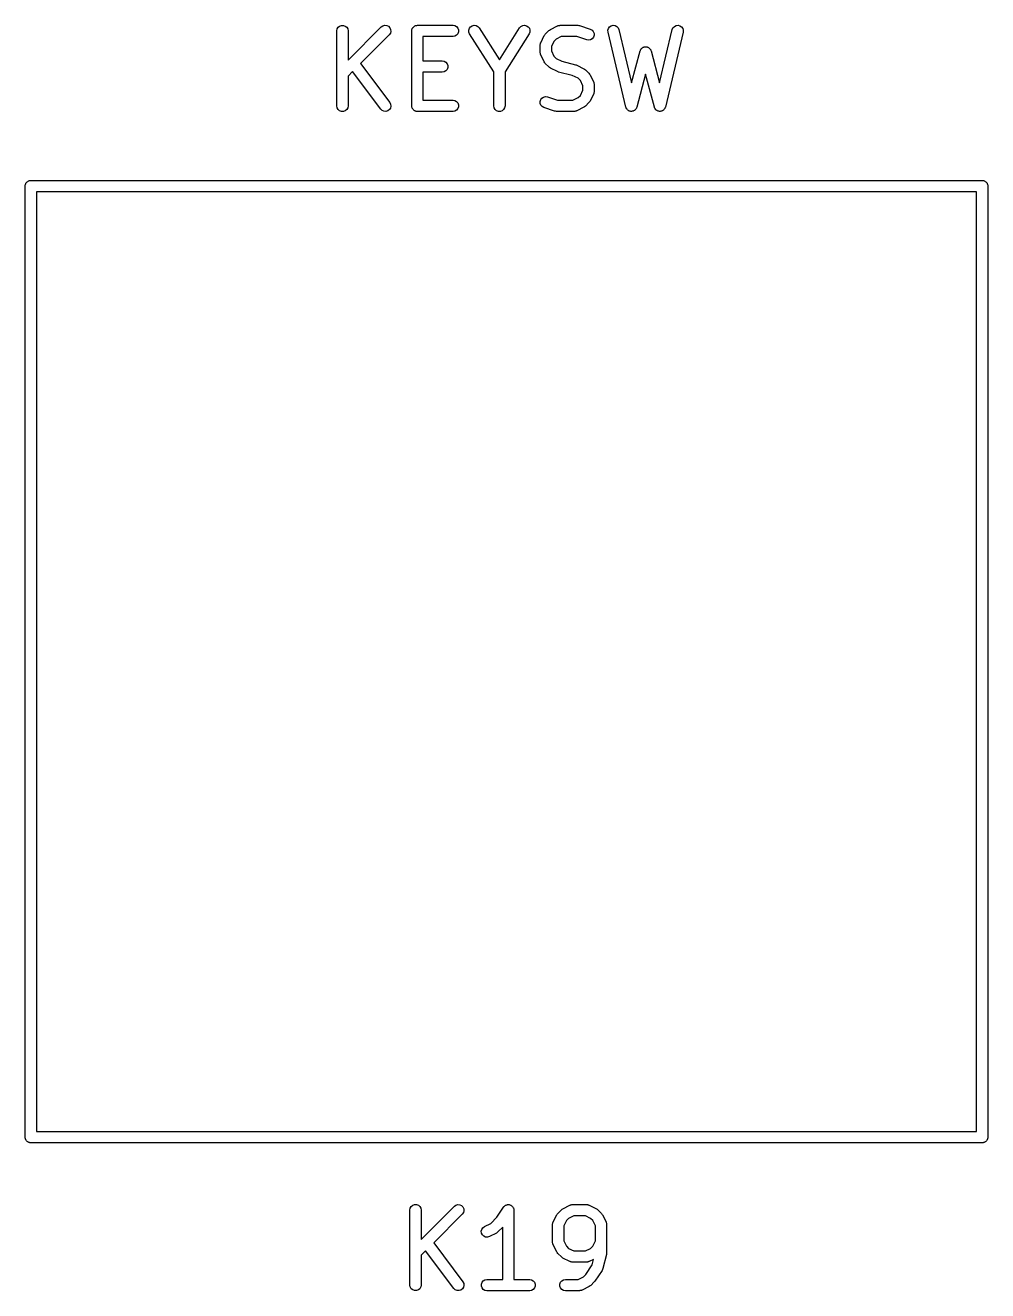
# Model space of a CAD drawing. Extents: x 78 to 205, y -87 to -13.
# Drawn here: x 115.75 to 128.6, y -70.89 to -53.99 of the extents above; entities that cross this region are included whole.
import ezdxf

# ---------------------------------------------------------------- set-up
doc = ezdxf.new("R2010")
doc.units = 0
doc.header["$MEASUREMENT"] = 0
doc.layers.add('BLACK', color=7, linetype='CONTINUOUS')

msp = doc.modelspace()

# ---------------------------------------------------------------- linework, layer by layer
at = {"layer": 'BLACK', "linetype": 'CONTINUOUS'}
for p, q in [((119.909, -54.0624), (119.913, -54.0367)), ((119.909, -55.0624), (119.909, -54.0624)), ((119.913, -54.0367), (119.926, -54.0142)), ((119.926, -54.0142), (119.946, -53.9974)), ((119.946, -53.9974), (119.97, -53.9885)), ((119.97, -53.9885), (119.997, -53.9885)), ((119.997, -53.9885), (120.021, -53.9974)), ((120.021, -53.9974), (120.041, -54.0142)), ((120.041, -54.0142), (120.054, -54.0367)), ((120.054, -54.0367), (120.059, -54.0624)), ((120.059, -54.4527), (120.502, -54.0093)), ((120.059, -54.0624), (120.059, -54.4527)), ((120.502, -54.0093), (120.523, -53.9944)), ((120.523, -53.9944), (120.548, -53.9877)), ((120.548, -53.9877), (120.574, -53.9899)), ((120.574, -53.9899), (120.598, -54.0009)), ((120.598, -54.0009), (120.616, -54.0194)), ((120.616, -54.0194), (120.627, -54.043)), ((120.63, -54.0689), (120.623, -54.0941)), ((120.627, -54.043), (120.63, -54.0689)), ((120.909, -54.0624), (120.91, -54.0559)), ((120.909, -55.0624), (120.909, -54.0624)), ((120.91, -54.0494), (120.912, -54.0432)), ((120.91, -54.0559), (120.91, -54.0494)), ((120.912, -54.0432), (120.913, -54.0367)), ((120.913, -54.0367), (120.916, -54.031)), ((120.916, -54.031), (120.919, -54.0249)), ((120.919, -54.0249), (120.923, -54.0199)), ((120.923, -54.0199), (120.926, -54.0142)), ((120.926, -54.0142), (120.931, -54.01)), ((120.931, -54.01), (120.935, -54.0049)), ((120.935, -54.0049), (120.941, -54.0016)), ((120.941, -54.0016), (120.946, -53.9974)), ((120.946, -53.9974), (120.952, -53.9952)), ((120.952, -53.9952), (120.958, -53.9919)), ((120.958, -53.9919), (120.964, -53.9908)), ((120.964, -53.9908), (120.97, -53.9885)), ((120.97, -53.9885), (120.977, -53.9885)), ((120.977, -53.9885), (120.984, -53.9874)), ((120.984, -53.9874), (121.46, -53.9874)), ((121.46, -53.9874), (121.485, -53.9919)), ((121.485, -53.9919), (121.508, -54.0049)), ((121.508, -54.0049), (121.525, -54.0249)), ((121.525, -54.0249), (121.534, -54.0494)), ((121.534, -54.0494), (121.534, -54.0754)), ((121.671, -54.0526), (121.679, -54.0277)), ((121.672, -54.0786), (121.671, -54.0526)), ((121.679, -54.0277), (121.695, -54.0071)), ((121.695, -54.0071), (121.717, -53.9931)), ((121.717, -53.9931), (121.742, -53.9874)), ((121.742, -53.9874), (121.768, -53.9909)), ((121.768, -53.9909), (121.791, -54.0029)), ((121.791, -54.0029), (121.809, -54.0221)), ((121.809, -54.0221), (122.079, -54.4465)), ((122.079, -54.4465), (122.349, -54.0221)), ((122.349, -54.0221), (122.366, -54.0029)), ((122.366, -54.0029), (122.39, -53.9909)), ((122.39, -53.9909), (122.415, -53.9874)), ((122.415, -53.9874), (122.441, -53.9931)), ((122.441, -53.9931), (122.463, -54.0071)), ((122.463, -54.0071), (122.479, -54.0277)), ((122.479, -54.0277), (122.486, -54.0526)), ((122.486, -54.0526), (122.485, -54.0786)), ((122.692, -54.1046), (122.74, -54.057)), ((122.74, -54.057), (122.75, -54.0501)), ((122.75, -54.0501), (122.76, -54.0429)), ((122.76, -54.0429), (122.855, -53.9953)), ((122.855, -53.9953), (122.859, -53.9941)), ((122.859, -53.9941), (122.863, -53.9919)), ((122.863, -53.9919), (122.871, -53.9904)), ((122.871, -53.9904), (122.88, -53.9879)), ((122.88, -53.9879), (122.884, -53.9881)), ((122.884, -53.9881), (122.888, -53.9874)), ((122.888, -53.9874), (123.126, -53.9874)), ((123.126, -53.9874), (123.138, -53.9895)), ((123.138, -53.9895), (123.15, -53.9912)), ((123.15, -53.9912), (123.293, -54.0388)), ((123.293, -54.0388), (123.316, -54.0513)), ((123.316, -54.0513), (123.333, -54.0707)), ((123.333, -54.0707), (123.343, -54.095)), ((123.528, -54.0537), (123.536, -54.0288)), ((123.53, -54.0798), (123.528, -54.0537)), ((123.536, -54.0288), (123.551, -54.0079)), ((123.551, -54.0079), (123.573, -53.9935)), ((123.573, -53.9935), (123.598, -53.9875)), ((123.598, -53.9875), (123.624, -53.9905)), ((123.624, -53.9905), (123.647, -54.0022)), ((123.647, -54.0022), (123.665, -54.0211)), ((123.665, -54.0211), (123.676, -54.045)), ((123.676, -54.045), (123.845, -54.7559)), ((124.218, -54.7559), (124.387, -54.045)), ((124.387, -54.045), (124.397, -54.0211)), ((124.397, -54.0211), (124.415, -54.0022)), ((124.415, -54.0022), (124.438, -53.9905)), ((124.438, -53.9905), (124.464, -53.9875)), ((124.464, -53.9875), (124.489, -53.9935)), ((124.489, -53.9935), (124.511, -54.0079)), ((124.511, -54.0079), (124.527, -54.0288)), ((124.527, -54.0288), (124.534, -54.0537)), ((124.534, -54.0537), (124.533, -54.0798)), ((120.608, -54.1154), (120.225, -54.498)), ((120.623, -54.0941), (120.608, -54.1154)), ((121.46, -54.1374), (121.059, -54.1374)), ((121.059, -54.1374), (121.059, -54.4636)), ((121.485, -54.1329), (121.46, -54.1374)), ((121.508, -54.1198), (121.485, -54.1329)), ((121.525, -54.0999), (121.508, -54.1198)), ((121.534, -54.0754), (121.525, -54.0999)), ((121.682, -54.1026), (121.672, -54.0786)), ((122.004, -54.608), (121.682, -54.1026)), ((122.475, -54.1026), (122.154, -54.608)), ((122.485, -54.0786), (122.475, -54.1026)), ((122.623, -54.2443), (122.626, -54.2359)), ((122.626, -54.2359), (122.627, -54.2272)), ((122.627, -54.2272), (122.629, -54.2235)), ((122.629, -54.2235), (122.631, -54.2193)), ((122.631, -54.2193), (122.678, -54.1241)), ((122.678, -54.1241), (122.686, -54.1144)), ((122.686, -54.1144), (122.692, -54.1046)), ((122.807, -54.202), (122.773, -54.2706)), ((122.837, -54.1716), (122.807, -54.202)), ((122.906, -54.1374), (122.837, -54.1716)), ((123.114, -54.1374), (122.906, -54.1374)), ((123.246, -54.1812), (123.114, -54.1374)), ((123.271, -54.185), (123.246, -54.1812)), ((123.297, -54.1797), (123.271, -54.185)), ((123.319, -54.1661), (123.297, -54.1797)), ((123.335, -54.1457), (123.319, -54.1661)), ((123.343, -54.121), (123.335, -54.1457)), ((123.343, -54.095), (123.343, -54.121)), ((123.768, -55.0798), (123.53, -54.0798)), ((124.533, -54.0798), (124.295, -55.0798)), ((122.624, -54.2486), (122.623, -54.2443)), ((122.623, -54.2529), (122.624, -54.2486)), ((122.623, -54.3481), (122.623, -54.2529)), ((122.624, -54.3524), (122.623, -54.3481)), ((122.623, -54.3567), (122.624, -54.3524)), ((122.626, -54.3651), (122.623, -54.3567)), ((122.627, -54.3737), (122.626, -54.3651)), ((122.629, -54.3775), (122.627, -54.3737)), ((122.631, -54.3816), (122.629, -54.3775)), ((122.678, -54.4769), (122.631, -54.3816)), ((122.773, -54.2706), (122.773, -54.3304)), ((122.773, -54.3304), (122.807, -54.3989)), ((122.807, -54.3989), (122.837, -54.4293)), ((123.845, -54.7559), (123.959, -54.3288)), ((123.959, -54.3288), (123.961, -54.3227)), ((123.961, -54.3227), (123.963, -54.3163)), ((123.963, -54.3163), (123.967, -54.311)), ((123.967, -54.311), (123.97, -54.3051)), ((123.97, -54.3051), (123.974, -54.3004)), ((123.974, -54.3004), (123.978, -54.295)), ((123.978, -54.295), (123.983, -54.2913)), ((123.983, -54.2913), (123.988, -54.2867)), ((123.988, -54.2867), (123.994, -54.2839)), ((123.994, -54.2839), (124, -54.2801)), ((124, -54.2801), (124.006, -54.2784)), ((124.006, -54.2784), (124.012, -54.2757)), ((124.012, -54.2757), (124.018, -54.2751)), ((124.018, -54.2751), (124.025, -54.2734)), ((124.025, -54.2734), (124.031, -54.2739)), ((124.031, -54.2739), (124.038, -54.2734)), ((124.038, -54.2734), (124.044, -54.2751)), ((124.044, -54.2751), (124.051, -54.2757)), ((124.051, -54.2757), (124.056, -54.2784)), ((124.056, -54.2784), (124.063, -54.2801)), ((124.063, -54.2801), (124.068, -54.2839)), ((124.068, -54.2839), (124.074, -54.2867)), ((124.074, -54.2867), (124.079, -54.2913)), ((124.079, -54.2913), (124.084, -54.295)), ((124.084, -54.295), (124.088, -54.3004)), ((124.088, -54.3004), (124.093, -54.3051)), ((124.093, -54.3051), (124.095, -54.311)), ((124.095, -54.311), (124.099, -54.3163)), ((124.099, -54.3163), (124.101, -54.3227)), ((124.101, -54.3227), (124.104, -54.3288)), ((124.104, -54.3288), (124.218, -54.7559)), ((120.225, -54.498), (120.615, -55.0174)), ((121.059, -54.4636), (121.317, -54.4636)), ((121.317, -54.4636), (121.343, -54.4681)), ((121.343, -54.4681), (121.365, -54.4811)), ((121.365, -54.4811), (121.382, -54.5011)), ((121.382, -54.5761), (121.365, -54.596)), ((121.382, -54.5011), (121.391, -54.5255)), ((121.391, -54.5516), (121.382, -54.5761)), ((121.391, -54.5255), (121.391, -54.5516)), ((122.686, -54.4865), (122.678, -54.4769)), ((122.692, -54.4964), (122.686, -54.4865)), ((122.74, -54.544), (122.692, -54.4964)), ((122.75, -54.5509), (122.74, -54.544)), ((122.76, -54.558), (122.75, -54.5509)), ((122.855, -54.6057), (122.76, -54.558)), ((122.837, -54.4293), (122.914, -54.4678)), ((122.914, -54.4678), (123.097, -54.5134)), ((123.097, -54.5134), (123.104, -54.5168)), ((123.104, -54.5168), (123.112, -54.5191)), ((123.112, -54.5191), (123.208, -54.5667)), ((123.208, -54.5667), (123.217, -54.5739)), ((123.217, -54.5739), (123.227, -54.5808)), ((120.118, -54.6051), (120.059, -54.6649)), ((120.059, -54.6649), (120.059, -55.0624)), ((120.495, -55.1074), (120.118, -54.6051)), ((121.317, -54.6136), (121.059, -54.6136)), ((121.059, -54.6136), (121.059, -54.9874)), ((121.343, -54.609), (121.317, -54.6136)), ((121.365, -54.596), (121.343, -54.609)), ((122.004, -55.0624), (122.004, -54.608)), ((122.154, -54.608), (122.154, -55.0624)), ((122.863, -54.608), (122.855, -54.6057)), ((122.87, -54.6113), (122.863, -54.608)), ((123.053, -54.657), (122.87, -54.6113)), ((123.13, -54.6954), (123.053, -54.657)), ((123.16, -54.7259), (123.13, -54.6954)), ((123.194, -54.7944), (123.16, -54.7259)), ((123.227, -54.5808), (123.275, -54.6284)), ((123.275, -54.6284), (123.282, -54.6382)), ((123.282, -54.6382), (123.289, -54.6479)), ((123.289, -54.6479), (123.336, -54.7431)), ((123.336, -54.7431), (123.338, -54.7473)), ((123.338, -54.7473), (123.34, -54.751)), ((124.031, -54.6392), (123.913, -55.0817)), ((124.149, -55.0817), (124.031, -54.6392)), ((123.16, -54.9227), (123.194, -54.8542)), ((123.194, -54.8542), (123.194, -54.7944)), ((123.336, -54.9054), (123.289, -55.0007)), ((123.338, -54.9013), (123.336, -54.9054)), ((123.34, -54.8976), (123.338, -54.9013)), ((123.34, -54.751), (123.341, -54.7597)), ((123.341, -54.8889), (123.34, -54.8976)), ((123.341, -54.7597), (123.344, -54.7681)), ((123.344, -54.8805), (123.341, -54.8889)), ((123.344, -54.7681), (123.343, -54.7724)), ((123.343, -54.7724), (123.344, -54.7767)), ((123.344, -54.8719), (123.343, -54.8762)), ((123.343, -54.8762), (123.344, -54.8805)), ((123.344, -54.7767), (123.344, -54.8719)), ((119.913, -55.088), (119.909, -55.0624)), ((120.059, -55.0624), (120.054, -55.088)), ((120.615, -55.0174), (120.627, -55.0406)), ((120.63, -55.0665), (120.624, -55.0918)), ((120.627, -55.0406), (120.63, -55.0665)), ((120.91, -55.0688), (120.909, -55.0624)), ((120.91, -55.0754), (120.91, -55.0688)), ((120.912, -55.0816), (120.91, -55.0754)), ((120.913, -55.088), (120.912, -55.0816)), ((121.059, -54.9874), (121.46, -54.9874)), ((121.46, -54.9874), (121.485, -54.9919)), ((121.485, -54.9919), (121.508, -55.0049)), ((121.508, -55.0049), (121.525, -55.0249)), ((121.525, -55.0249), (121.534, -55.0494)), ((121.534, -55.0754), (121.525, -55.0999)), ((121.534, -55.0494), (121.534, -55.0754)), ((122.008, -55.088), (122.004, -55.0624)), ((122.154, -55.0624), (122.149, -55.088)), ((122.624, -55.0038), (122.632, -54.979)), ((122.624, -55.0298), (122.624, -55.0038)), ((122.634, -55.054), (122.624, -55.0298)), ((122.632, -54.979), (122.648, -54.9586)), ((122.651, -55.0735), (122.634, -55.054)), ((122.648, -54.9586), (122.67, -54.945)), ((122.674, -55.0859), (122.651, -55.0735)), ((122.67, -54.945), (122.696, -54.9398)), ((122.817, -55.1335), (122.674, -55.0859)), ((122.696, -54.9398), (122.722, -54.9436)), ((122.722, -54.9436), (122.853, -54.9874)), ((122.853, -54.9874), (123.061, -54.9874)), ((123.061, -54.9874), (123.13, -54.9531)), ((123.208, -55.0818), (123.112, -55.1295)), ((123.13, -54.9531), (123.16, -54.9227)), ((123.217, -55.0747), (123.208, -55.0818)), ((123.227, -55.0678), (123.217, -55.0747)), ((123.275, -55.0202), (123.227, -55.0678)), ((123.282, -55.0103), (123.275, -55.0202)), ((123.289, -55.0007), (123.282, -55.0103)), ((123.771, -55.0868), (123.768, -55.0798)), ((123.773, -55.0942), (123.771, -55.0868)), ((123.913, -55.0817), (123.91, -55.0886)), ((124.152, -55.0886), (124.149, -55.0817)), ((124.292, -55.0868), (124.29, -55.0942)), ((124.295, -55.0798), (124.292, -55.0868)), ((119.926, -55.1106), (119.913, -55.088)), ((119.946, -55.1273), (119.926, -55.1106)), ((119.97, -55.1362), (119.946, -55.1273)), ((119.997, -55.1362), (119.97, -55.1362)), ((120.021, -55.1273), (119.997, -55.1362)), ((120.041, -55.1106), (120.021, -55.1273)), ((120.054, -55.088), (120.041, -55.1106)), ((120.514, -55.1252), (120.495, -55.1074)), ((120.538, -55.1354), (120.514, -55.1252)), ((120.564, -55.1368), (120.538, -55.1354)), ((120.589, -55.1293), (120.564, -55.1368)), ((120.61, -55.1137), (120.589, -55.1293)), ((120.624, -55.0918), (120.61, -55.1137)), ((120.916, -55.0937), (120.913, -55.088)), ((120.919, -55.0999), (120.916, -55.0937)), ((120.923, -55.1049), (120.919, -55.0999)), ((120.926, -55.1106), (120.923, -55.1049)), ((120.931, -55.1148), (120.926, -55.1106)), ((120.935, -55.1198), (120.931, -55.1148)), ((120.941, -55.1231), (120.935, -55.1198)), ((120.946, -55.1273), (120.941, -55.1231)), ((120.952, -55.1296), (120.946, -55.1273)), ((120.958, -55.1329), (120.952, -55.1296)), ((120.964, -55.134), (120.958, -55.1329)), ((120.97, -55.1362), (120.964, -55.134)), ((120.977, -55.1362), (120.97, -55.1362)), ((120.984, -55.1374), (120.977, -55.1362)), ((121.46, -55.1374), (120.984, -55.1374)), ((121.485, -55.1329), (121.46, -55.1374)), ((121.508, -55.1198), (121.485, -55.1329)), ((121.525, -55.0999), (121.508, -55.1198)), ((122.021, -55.1106), (122.008, -55.088)), ((122.041, -55.1273), (122.021, -55.1106)), ((122.066, -55.1362), (122.041, -55.1273)), ((122.092, -55.1362), (122.066, -55.1362)), ((122.116, -55.1273), (122.092, -55.1362)), ((122.136, -55.1106), (122.116, -55.1273)), ((122.149, -55.088), (122.136, -55.1106)), ((122.829, -55.1353), (122.817, -55.1335)), ((122.841, -55.1374), (122.829, -55.1353)), ((123.079, -55.1374), (122.841, -55.1374)), ((123.083, -55.1366), (123.079, -55.1374)), ((123.087, -55.1369), (123.083, -55.1366)), ((123.096, -55.1344), (123.087, -55.1369)), ((123.104, -55.1329), (123.096, -55.1344)), ((123.108, -55.1307), (123.104, -55.1329)), ((123.112, -55.1295), (123.108, -55.1307)), ((123.776, -55.0986), (123.773, -55.0942)), ((123.778, -55.1037), (123.776, -55.0986)), ((123.783, -55.1092), (123.778, -55.1037)), ((123.788, -55.1155), (123.783, -55.1092)), ((123.792, -55.1186), (123.788, -55.1155)), ((123.796, -55.1226), (123.792, -55.1186)), ((123.803, -55.126), (123.796, -55.1226)), ((123.809, -55.1304), (123.803, -55.126)), ((123.814, -55.1318), (123.809, -55.1304)), ((123.819, -55.1343), (123.814, -55.1318)), ((123.827, -55.1351), (123.819, -55.1343)), ((123.834, -55.1371), (123.827, -55.1351)), ((123.84, -55.1366), (123.834, -55.1371)), ((123.845, -55.1372), (123.84, -55.1366)), ((123.853, -55.1355), (123.845, -55.1372)), ((123.86, -55.1348), (123.853, -55.1355)), ((123.865, -55.1325), (123.86, -55.1348)), ((123.87, -55.1312), (123.865, -55.1325)), ((123.877, -55.127), (123.87, -55.1312)), ((123.884, -55.1238), (123.877, -55.127)), ((123.888, -55.1199), (123.884, -55.1238)), ((123.892, -55.1169), (123.888, -55.1199)), ((123.897, -55.1107), (123.892, -55.1169)), ((123.902, -55.1053), (123.897, -55.1107)), ((123.904, -55.1004), (123.902, -55.1053)), ((123.908, -55.096), (123.904, -55.1004)), ((123.91, -55.0886), (123.908, -55.096)), ((124.155, -55.096), (124.152, -55.0886)), ((124.158, -55.1004), (124.155, -55.096)), ((124.16, -55.1053), (124.158, -55.1004)), ((124.166, -55.1107), (124.16, -55.1053)), ((124.17, -55.1169), (124.166, -55.1107)), ((124.175, -55.1199), (124.17, -55.1169)), ((124.179, -55.1238), (124.175, -55.1199)), ((124.185, -55.127), (124.179, -55.1238)), ((124.192, -55.1312), (124.185, -55.127)), ((124.197, -55.1325), (124.192, -55.1312)), ((124.202, -55.1348), (124.197, -55.1325)), ((124.21, -55.1355), (124.202, -55.1348)), ((124.217, -55.1372), (124.21, -55.1355)), ((124.223, -55.1366), (124.217, -55.1372)), ((124.228, -55.1371), (124.223, -55.1366)), ((124.235, -55.1351), (124.228, -55.1371)), ((124.243, -55.1343), (124.235, -55.1351)), ((124.248, -55.1318), (124.243, -55.1343)), ((124.253, -55.1304), (124.248, -55.1318)), ((124.26, -55.126), (124.253, -55.1304)), ((124.266, -55.1226), (124.26, -55.126)), ((124.27, -55.1186), (124.266, -55.1226)), ((124.275, -55.1155), (124.27, -55.1186)), ((124.279, -55.1092), (124.275, -55.1155)), ((124.284, -55.1037), (124.279, -55.1092)), ((124.286, -55.0986), (124.284, -55.1037)), ((124.29, -55.0942), (124.286, -55.0986)), ((115.756, -56.1022), (115.758, -56.0959)), ((115.758, -56.0959), (115.762, -56.0908)), ((115.762, -56.0908), (115.766, -56.085)), ((115.766, -56.085), (115.771, -56.0808)), ((115.771, -56.0808), (115.775, -56.0757)), ((115.775, -56.0757), (115.781, -56.0723)), ((115.781, -56.0723), (115.786, -56.068)), ((115.786, -56.068), (115.792, -56.0658)), ((115.792, -56.0658), (115.798, -56.0624)), ((115.798, -56.0624), (115.805, -56.0613)), ((115.805, -56.0613), (115.811, -56.059)), ((115.811, -56.059), (115.817, -56.059)), ((115.817, -56.059), (115.817, -56.059)), ((115.817, -56.059), (128.531, -56.059)), ((128.531, -56.059), (128.537, -56.059)), ((128.531, -56.059), (128.531, -56.059)), ((128.537, -56.059), (128.543, -56.0613)), ((128.543, -56.0613), (128.55, -56.0624)), ((128.55, -56.0624), (128.556, -56.0658)), ((128.556, -56.0658), (128.562, -56.068)), ((128.562, -56.068), (128.567, -56.0723)), ((128.567, -56.0723), (128.573, -56.0757)), ((128.573, -56.0757), (128.577, -56.0808)), ((128.577, -56.0808), (128.582, -56.085)), ((128.582, -56.085), (128.586, -56.0908)), ((128.586, -56.0908), (128.59, -56.0959)), ((128.59, -56.0959), (128.592, -56.1022)), ((115.749, -56.1208), (115.751, -56.1145)), ((115.749, -56.1274), (115.749, -56.1208)), ((115.749, -68.8406), (115.749, -56.1274)), ((115.751, -56.1145), (115.752, -56.108)), ((115.752, -56.108), (115.756, -56.1022)), ((115.899, -56.209), (115.899, -68.759)), ((128.449, -56.209), (115.899, -56.209)), ((128.449, -68.759), (128.449, -56.209)), ((128.592, -56.1022), (128.596, -56.108)), ((128.596, -56.108), (128.597, -56.1145)), ((128.597, -56.1145), (128.599, -56.1208)), ((128.599, -56.1208), (128.599, -56.1274)), ((128.599, -56.1274), (128.599, -56.1274)), ((128.599, -56.1274), (128.599, -68.8406)), ((115.899, -68.759), (128.449, -68.759)), ((115.749, -68.8472), (115.749, -68.8406)), ((115.749, -68.8406), (115.749, -68.8406)), ((115.751, -68.8535), (115.749, -68.8472)), ((115.752, -68.86), (115.751, -68.8535)), ((115.756, -68.8658), (115.752, -68.86)), ((115.758, -68.8721), (115.756, -68.8658)), ((115.762, -68.8772), (115.758, -68.8721)), ((115.766, -68.883), (115.762, -68.8772)), ((115.771, -68.8872), (115.766, -68.883)), ((115.775, -68.8923), (115.771, -68.8872)), ((115.781, -68.8957), (115.775, -68.8923)), ((115.786, -68.9), (115.781, -68.8957)), ((115.792, -68.9022), (115.786, -68.9)), ((115.798, -68.9056), (115.792, -68.9022)), ((115.805, -68.9067), (115.798, -68.9056)), ((115.811, -68.909), (115.805, -68.9067)), ((115.817, -68.909), (115.811, -68.909)), ((128.531, -68.909), (115.817, -68.909)), ((115.817, -68.909), (115.817, -68.909)), ((128.537, -68.909), (128.531, -68.909)), ((128.531, -68.909), (128.531, -68.909)), ((128.543, -68.9067), (128.537, -68.909)), ((128.55, -68.9056), (128.543, -68.9067)), ((128.556, -68.9022), (128.55, -68.9056)), ((128.562, -68.9), (128.556, -68.9022)), ((128.567, -68.8957), (128.562, -68.9)), ((128.573, -68.8923), (128.567, -68.8957)), ((128.577, -68.8872), (128.573, -68.8923)), ((128.582, -68.883), (128.577, -68.8872)), ((128.586, -68.8772), (128.582, -68.883)), ((128.59, -68.8721), (128.586, -68.8772)), ((128.592, -68.8658), (128.59, -68.8721)), ((128.596, -68.86), (128.592, -68.8658)), ((128.597, -68.8535), (128.596, -68.86)), ((128.599, -68.8472), (128.597, -68.8535)), ((128.599, -68.8406), (128.599, -68.8406)), ((128.599, -68.8406), (128.599, -68.8472)), ((120.885, -69.8104), (120.889, -69.7847)), ((120.889, -69.7847), (120.902, -69.7622)), ((120.902, -69.7622), (120.922, -69.7454)), ((120.922, -69.7454), (120.947, -69.7365)), ((120.947, -69.7365), (120.973, -69.7365)), ((120.973, -69.7365), (120.997, -69.7454)), ((120.997, -69.7454), (121.017, -69.7622)), ((121.017, -69.7622), (121.03, -69.7847)), ((121.03, -69.7847), (121.035, -69.8104)), ((121.035, -70.2007), (121.478, -69.7573)), ((121.478, -69.7573), (121.499, -69.7424)), ((121.499, -69.7424), (121.525, -69.7357)), ((121.525, -69.7357), (121.551, -69.7379)), ((121.551, -69.7379), (121.574, -69.7489)), ((121.574, -69.7489), (121.593, -69.7674)), ((121.593, -69.7674), (121.604, -69.791)), ((122.044, -69.9055), (122.135, -69.7688)), ((122.135, -69.7688), (122.138, -69.7658)), ((122.138, -69.7658), (122.14, -69.7622)), ((122.14, -69.7622), (122.147, -69.7564)), ((122.147, -69.7564), (122.153, -69.7499)), ((122.153, -69.7499), (122.157, -69.7481)), ((122.157, -69.7481), (122.16, -69.7454)), ((122.16, -69.7454), (122.169, -69.7424)), ((122.169, -69.7424), (122.177, -69.7384)), ((122.177, -69.7384), (122.181, -69.7379)), ((122.181, -69.7379), (122.185, -69.7365)), ((122.185, -69.7365), (122.194, -69.7365)), ((122.194, -69.7365), (122.203, -69.7355)), ((122.203, -69.7355), (122.207, -69.7365)), ((122.207, -69.7365), (122.211, -69.7365)), ((122.211, -69.7365), (122.219, -69.7396)), ((122.219, -69.7396), (122.228, -69.7417)), ((122.228, -69.7417), (122.231, -69.744)), ((122.231, -69.744), (122.235, -69.7454)), ((122.235, -69.7454), (122.242, -69.7512)), ((122.242, -69.7512), (122.25, -69.7561)), ((122.25, -69.7561), (122.252, -69.7595)), ((122.252, -69.7595), (122.255, -69.7622)), ((122.255, -69.7622), (122.26, -69.7699)), ((122.26, -69.7699), (122.265, -69.7771)), ((122.265, -69.7771), (122.266, -69.7811)), ((122.266, -69.7811), (122.268, -69.7847)), ((122.268, -69.7847), (122.27, -69.7935)), ((122.926, -69.7909), (123.021, -69.7433)), ((123.021, -69.7433), (123.026, -69.7421)), ((123.026, -69.7421), (123.029, -69.7399)), ((123.029, -69.7399), (123.038, -69.7384)), ((123.038, -69.7384), (123.046, -69.7359)), ((123.046, -69.7359), (123.051, -69.7361)), ((123.051, -69.7361), (123.055, -69.7354)), ((123.055, -69.7354), (123.245, -69.7354)), ((123.245, -69.7354), (123.25, -69.7361)), ((123.25, -69.7361), (123.254, -69.7359)), ((123.254, -69.7359), (123.262, -69.7384)), ((123.262, -69.7384), (123.271, -69.7399)), ((123.271, -69.7399), (123.275, -69.7421)), ((123.275, -69.7421), (123.279, -69.7433)), ((123.279, -69.7433), (123.374, -69.7909)), ((120.885, -70.8104), (120.885, -69.8104)), ((121.035, -69.8104), (121.035, -70.2007)), ((121.584, -69.8634), (121.202, -70.246)), ((121.599, -69.8421), (121.584, -69.8634)), ((121.606, -69.8169), (121.599, -69.8421)), ((121.604, -69.791), (121.606, -69.8169)), ((121.963, -69.9868), (122.044, -69.9055)), ((122.27, -69.7935), (122.272, -69.8021)), ((122.272, -69.8021), (122.272, -69.8063)), ((122.272, -69.8063), (122.273, -69.8104)), ((122.273, -69.8104), (122.273, -70.7354)), ((122.797, -69.9673), (122.845, -69.8721)), ((122.845, -69.8721), (122.852, -69.8624)), ((122.852, -69.8624), (122.859, -69.8526)), ((122.859, -69.8526), (122.907, -69.805)), ((122.907, -69.805), (122.917, -69.7981)), ((122.917, -69.7981), (122.926, -69.7909)), ((122.974, -69.95), (122.939, -70.0186)), ((123.004, -69.9196), (122.974, -69.95)), ((123.073, -69.8854), (123.004, -69.9196)), ((123.228, -69.8854), (123.073, -69.8854)), ((123.296, -69.9196), (123.228, -69.8854)), ((123.327, -69.95), (123.296, -69.9196)), ((123.361, -70.0186), (123.327, -69.95)), ((123.374, -69.7909), (123.384, -69.7981)), ((123.384, -69.7981), (123.394, -69.805)), ((123.394, -69.805), (123.441, -69.8526)), ((123.441, -69.8526), (123.448, -69.8624)), ((123.448, -69.8624), (123.455, -69.8721)), ((123.455, -69.8721), (123.503, -69.9673)), ((121.837, -70.0916), (121.843, -70.0663)), ((121.84, -70.1175), (121.837, -70.0916)), ((121.852, -70.1408), (121.84, -70.1175)), ((121.843, -70.0663), (121.858, -70.0445)), ((121.858, -70.0445), (121.879, -70.029)), ((121.879, -70.029), (121.963, -69.9868)), ((122.041, -70.1156), (121.946, -70.1632)), ((122.051, -70.1084), (122.041, -70.1156)), ((122.06, -70.1015), (122.051, -70.1084)), ((122.123, -70.0391), (122.06, -70.1015)), ((122.123, -70.7354), (122.123, -70.0391)), ((122.789, -70.0009), (122.79, -69.9966)), ((122.789, -70.239), (122.789, -70.0009)), ((122.79, -69.9923), (122.792, -69.9839)), ((122.79, -69.9966), (122.79, -69.9923)), ((122.792, -69.9839), (122.794, -69.9752)), ((122.794, -69.9752), (122.796, -69.9715)), ((122.796, -69.9715), (122.797, -69.9673)), ((122.939, -70.0186), (122.939, -70.2212)), ((123.361, -70.2212), (123.361, -70.0186)), ((123.503, -69.9673), (123.504, -69.9715)), ((123.504, -69.9715), (123.506, -69.9752)), ((123.506, -69.9752), (123.508, -69.9839)), ((123.508, -69.9839), (123.51, -69.9923)), ((123.51, -69.9923), (123.51, -69.9966)), ((123.51, -69.9966), (123.511, -70.0009)), ((123.511, -70.0009), (123.511, -70.3818)), ((121.202, -70.246), (121.591, -70.7654)), ((121.871, -70.1587), (121.852, -70.1408)), ((121.895, -70.169), (121.871, -70.1587)), ((121.921, -70.1706), (121.895, -70.169)), ((121.946, -70.1632), (121.921, -70.1706)), ((122.79, -70.2432), (122.789, -70.239)), ((122.79, -70.2475), (122.79, -70.2432)), ((122.792, -70.2559), (122.79, -70.2475)), ((122.794, -70.2646), (122.792, -70.2559)), ((122.796, -70.2683), (122.794, -70.2646)), ((122.797, -70.2725), (122.796, -70.2683)), ((122.845, -70.3677), (122.797, -70.2725)), ((122.939, -70.2212), (122.974, -70.2898)), ((122.974, -70.2898), (123.004, -70.3202)), ((123.296, -70.3202), (123.327, -70.2898)), ((123.327, -70.2898), (123.361, -70.2212)), ((121.094, -70.3531), (121.035, -70.4129)), ((121.035, -70.4129), (121.035, -70.8104)), ((121.471, -70.8554), (121.094, -70.3531)), ((122.852, -70.3774), (122.845, -70.3677)), ((122.859, -70.3872), (122.852, -70.3774)), ((122.907, -70.4348), (122.859, -70.3872)), ((122.917, -70.4417), (122.907, -70.4348)), ((122.926, -70.4489), (122.917, -70.4417)), ((123.021, -70.4965), (122.926, -70.4489)), ((123.004, -70.3202), (123.073, -70.3544)), ((123.073, -70.3544), (123.228, -70.3544)), ((123.228, -70.3544), (123.296, -70.3202)), ((123.509, -70.4), (123.461, -70.5905)), ((123.511, -70.3818), (123.509, -70.3908)), ((123.509, -70.3908), (123.509, -70.4)), ((123.026, -70.4977), (123.021, -70.4965)), ((123.029, -70.4999), (123.026, -70.4977)), ((123.038, -70.5014), (123.029, -70.4999)), ((123.046, -70.5039), (123.038, -70.5014)), ((123.051, -70.5037), (123.046, -70.5039)), ((123.055, -70.5044), (123.051, -70.5037)), ((123.245, -70.5044), (123.055, -70.5044)), ((123.235, -70.6674), (123.319, -70.5415)), ((123.25, -70.5037), (123.245, -70.5044)), ((123.254, -70.5039), (123.25, -70.5037)), ((123.262, -70.5014), (123.254, -70.5039)), ((123.271, -70.4999), (123.262, -70.5014)), ((123.275, -70.4977), (123.271, -70.4999)), ((123.279, -70.4965), (123.275, -70.4977)), ((123.337, -70.4674), (123.279, -70.4965)), ((123.319, -70.5415), (123.337, -70.4674)), ((123.451, -70.6139), (123.355, -70.7567)), ((123.456, -70.6021), (123.451, -70.6139)), ((123.461, -70.5905), (123.456, -70.6021)), ((121.591, -70.7654), (121.603, -70.7886)), ((121.603, -70.7886), (121.606, -70.8145)), ((121.838, -70.7974), (121.847, -70.7729)), ((121.838, -70.8234), (121.838, -70.7974)), ((121.847, -70.7729), (121.864, -70.7529)), ((121.864, -70.7529), (121.886, -70.7399)), ((121.886, -70.7399), (121.912, -70.7354)), ((121.912, -70.7354), (122.123, -70.7354)), ((122.273, -70.7354), (122.484, -70.7354)), ((122.484, -70.7354), (122.509, -70.7399)), ((122.509, -70.7399), (122.532, -70.7529)), ((122.532, -70.7529), (122.548, -70.7729)), ((122.548, -70.7729), (122.557, -70.7974)), ((122.557, -70.7974), (122.557, -70.8234)), ((122.886, -70.7974), (122.895, -70.7729)), ((122.886, -70.8234), (122.886, -70.7974)), ((122.895, -70.7729), (122.912, -70.7529)), ((122.912, -70.7529), (122.934, -70.7399)), ((122.934, -70.7399), (122.96, -70.7354)), ((122.96, -70.7354), (123.132, -70.7354)), ((123.132, -70.7354), (123.201, -70.7011)), ((123.201, -70.7011), (123.235, -70.6674)), ((123.346, -70.7682), (123.298, -70.8158)), ((123.35, -70.7621), (123.346, -70.7682)), ((123.355, -70.7567), (123.35, -70.7621)), ((120.889, -70.836), (120.885, -70.8104)), ((120.902, -70.8586), (120.889, -70.836)), ((120.922, -70.8753), (120.902, -70.8586)), ((120.947, -70.8842), (120.922, -70.8753)), ((120.973, -70.8842), (120.947, -70.8842)), ((120.997, -70.8753), (120.973, -70.8842)), ((121.017, -70.8586), (120.997, -70.8753)), ((121.03, -70.836), (121.017, -70.8586)), ((121.035, -70.8104), (121.03, -70.836)), ((121.49, -70.8732), (121.471, -70.8554)), ((121.514, -70.8834), (121.49, -70.8732)), ((121.54, -70.8848), (121.514, -70.8834)), ((121.565, -70.8773), (121.54, -70.8848)), ((121.586, -70.8617), (121.565, -70.8773)), ((121.6, -70.8398), (121.586, -70.8617)), ((121.606, -70.8145), (121.6, -70.8398)), ((121.847, -70.8479), (121.838, -70.8234)), ((121.864, -70.8678), (121.847, -70.8479)), ((121.886, -70.8809), (121.864, -70.8678)), ((121.912, -70.8854), (121.886, -70.8809)), ((122.484, -70.8854), (121.912, -70.8854)), ((122.509, -70.8809), (122.484, -70.8854)), ((122.532, -70.8678), (122.509, -70.8809)), ((122.548, -70.8479), (122.532, -70.8678)), ((122.557, -70.8234), (122.548, -70.8479)), ((122.895, -70.8479), (122.886, -70.8234)), ((122.912, -70.8678), (122.895, -70.8479)), ((122.934, -70.8809), (122.912, -70.8678)), ((122.96, -70.8854), (122.934, -70.8809)), ((123.15, -70.8854), (122.96, -70.8854)), ((123.154, -70.8846), (123.15, -70.8854)), ((123.159, -70.8849), (123.154, -70.8846)), ((123.167, -70.8824), (123.159, -70.8849)), ((123.176, -70.8809), (123.167, -70.8824)), ((123.18, -70.8787), (123.176, -70.8809)), ((123.184, -70.8775), (123.18, -70.8787)), ((123.279, -70.8298), (123.184, -70.8775)), ((123.289, -70.8227), (123.279, -70.8298)), ((123.298, -70.8158), (123.289, -70.8227))]:
    msp.add_line(p, q, dxfattribs=at)

doc.saveas('drawing.dxf')
